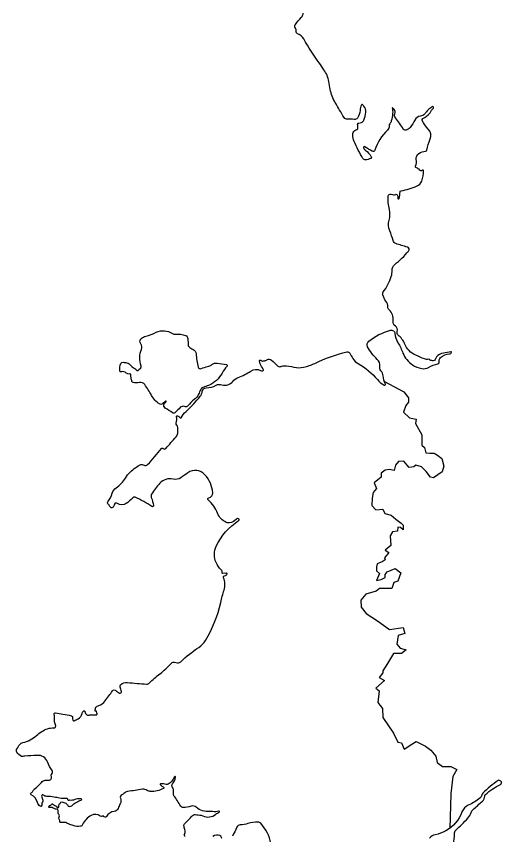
# Model space of a CAD drawing. Header units: millimetres. Extents: x 111502 to 977541, y 8702 to 1044108.
# Drawn here: x 174080 to 376565, y 184371 to 526405 of the extents above; entities that cross this region are included whole.
import ezdxf

# ---------------------------------------------------------------- set-up
doc = ezdxf.new("R2010")
doc.units = ezdxf.units.MM
doc.header["$LTSCALE"] = 0.25
doc.layers.add('Z HVSS V PORT', color=9, linetype='Continuous', plot=False)

# ---------------------------------------------------------------- blocks, each defined once
blk = doc.blocks.new('UK')
at = {"layer": 'Z HVSS V PORT', "color": 63, "true_color": 0xbada55}
for points in [[(-176329, 3373, 0.1209654), (-175732, 7527, -0.2390486), (-175114, 9112, 0.0259305), (-170119, 14072, 0.1049569), (-168746, 16427, -0.1289376), (-167946, 17661, -0.0062363), (-163998, 21170, 0.224676), (-163077, 23263, -0.2248359), (-162765, 23971, -0.0637706), (-156465, 28154, 0.5587035), (-156341, 29493, 0.0290822), (-156868, 29843, 0.2838737), (-157459, 29828, 0.0389987), (-160830, 27235, -0.0028152), (-163902, 24495, 0.1602953), (-164340, 23750, -0.1665318), (-165118, 22459, -0.0723605), (-169915, 19493, 0.203636), (-172572, 16695, -0.1753298), (-179358, 8721, -0.0859294), (-183701, 7149, 0.1749532), (-186085, 5778, -0.2123909)], [(-252306, 3526, 0.1403808), (-256556, 11938, 0.2072083), (-257700, 12442, 0.0791347), (-261888, 11804, -0.0696281), (-265147, 11245, 0.2779436), (-266517, 10360, 0.0149362), (-268268, 6495, -0.4815481)], [(-272847, 5566, 0.3244848), (-273545, 6801, 0.289776), (-276480, 6403, -0.0828899)], [(-288039, 6467, -0.4728875), (-288357, 7327, 0.1919849), (-288125, 8850, 0.0108387), (-288564, 10573, -0.2552775), (-288294, 11737, -0.0183102), (-285099, 15066, -0.2684973), (-283235, 15531, 0.0658438), (-282025, 15350, -0.1064188), (-280771, 15058, 0.288884), (-275273, 15729, -0.0653079), (-273843, 16613, 0.9528089), (-273990, 16987, -0.1370928), (-276724, 16840, 0.0905194), (-277778, 16880, -0.2254513), (-283429, 18634, 0.2787624), (-285584, 19073, -0.0892508), (-288892, 18522, -0.2654314), (-289949, 19144, 0.0313572), (-292781, 23441, -0.2193228), (-292994, 24425, 0.1984203), (-293481, 27203, -0.3233554), (-293412, 28343, 0.1248242), (-292080, 31192, 0.8936206), (-292568, 31343, -0.1412544), (-295178, 28208, -0.2387893), (-295959, 28108, 0.1023836), (-298225, 28422, 0.6368471), (-298417, 27929, 0.1258938), (-297247, 27201, -0.6433865), (-297162, 26501, -0.1639324), (-302641, 25253, -0.1178966), (-303900, 25692, 0.1821849), (-305920, 26123, 0.0002584), (-312080, 25187, 0.1691132), (-313610, 24378, -0.134894), (-314451, 23858, 0.4483571), (-315116, 22455, -0.22347), (-315209, 20091, 0.0248351), (-316096, 18156, -0.2738902), (-317710, 16912, 0.2356146), (-320907, 14797, -0.6006383), (-322115, 14839, 0.4762649), (-322595, 14950, -0.34341), (-323512, 14950, 0.3044768), (-327361, 15222, 0.1539966), (-330902, 11379, -0.2406762), (-331792, 10689, -0.1392558), (-334766, 10957, 0.0170632), (-336784, 11653, -0.1263753), (-337418, 12042, 0.2487922), (-338307, 12329, -0.0874284), (-340157, 12329, -0.3677688), (-340376, 12593, 0.1276826), (-340639, 13664, -0.2525215), (-340639, 14652, 0.2889048), (-340690, 15404, -0.2136756), (-341029, 17002, 0.4909004), (-341715, 17815, -0.1567019), (-342693, 18084, 0.1829476), (-344575, 18499, -0.2449783), (-344980, 18640, -0.4271412), (-344955, 19100, -0.0801454), (-344184, 19574, 0.14196), (-343796, 19883, -0.483345), (-343256, 19912, 0.1394811), (-342502, 19430, -0.0681941), (-341795, 19107, -0.2454762), (-341578, 18734, 0.6920202), (-341006, 18547, 0.1789736), (-340750, 19314, -0.1205487), (-340630, 19887, -0.160986), (-340468, 20054, 0.2215595), (-340134, 20493, -0.3847829), (-339574, 20895, -0.1206756), (-337878, 20271, -0.0878364), (-336981, 19405, 0.4596697), (-335416, 19276, -0.1279406), (-331441, 21582, 0.7832165), (-331456, 22095, 0.1605729), (-334403, 21783, -0.0571546), (-335060, 21572, -0.0906438), (-336149, 21556, 0.1437908), (-336594, 21503, -0.5529961), (-336990, 21777, 0.4604805), (-337590, 22338, -0.0751415), (-340576, 22455, -0.0003182), (-342747, 22872, 0.0450081), (-345858, 23185, -0.1931017), (-347195, 23738, 0.7436548), (-347979, 23304, 0.038983), (-347469, 21602, -0.2944814), (-347655, 20699, 0.224239), (-347921, 19936, -0.2041393), (-348174, 19108, -0.3830004), (-348605, 19047, -0.1873571), (-349718, 20645, 0.228348), (-352321, 23816, -0.6487896), (-352309, 24668, 0.2119531), (-351467, 25576, -0.14278), (-351034, 26189, 0.0404148), (-347688, 29331, -0.2344577), (-346093, 29958, 0.0590012), (-344689, 30002, 0.3327915), (-343882, 30819, 0.118471), (-343985, 31851, -0.3202526), (-343851, 32309, 0.3954673), (-343597, 33974, -0.0575936), (-345487, 37544, 0.3339607), (-349925, 40292, -0.0175733), (-354969, 40015, 0.0936411), (-355833, 39834, -0.2253109), (-356320, 39858, -0.1216734), (-358315, 41662, -0.2658037), (-358399, 42790, -0.0646639), (-357049, 44873, -0.1639101), (-355775, 45640, 0.1344637), (-350143, 48602, -0.1050416), (-345474, 51415, -0.1013394), (-342952, 51747, 0.6023327), (-342166, 53006, -0.139983), (-342603, 54728, 0.0413352), (-342752, 57530, -0.5254239), (-342154, 58074, 0.027155), (-339119, 57540, -0.0344621), (-335535, 56854, -0.3986801), (-335070, 56103, 0.1565716), (-334954, 55011, 0.4012476), (-334392, 54780, 0.0369845), (-332743, 55568, 0.214382), (-331104, 57823, -0.1469533), (-330570, 58807, -0.656026), (-329904, 58541, 0.2704843), (-329087, 57231, 0.2183964), (-327812, 57161, -0.1011486), (-327239, 57262, 0.0000174), (-325126, 57203, 0.4904912), (-324826, 57569, -0.0106442), (-325042, 58611, 0.6175609), (-325220, 58663, -0.4228692), (-325521, 58655, -0.2821437), (-325658, 59199, 0.0718191), (-325530, 59983, -0.2177339), (-325342, 60377, -0.096787), (-324086, 61067, 0.1641128), (-321558, 62930, -0.0149683), (-318335, 67256, -0.4349683), (-317037, 67360, 0.0713686), (-315505, 66316, 0.6524035), (-314713, 66984, -0.0028762), (-315243, 68827, -0.2684836), (-315001, 69771, -0.2345459), (-312154, 70763, 0.0195349), (-304168, 70070, 0.2136871), (-303076, 70498, -0.0396511), (-298653, 74341, 0.0544234), (-293983, 78647, -0.3336072), (-291914, 79087, 0.3062189), (-289949, 79404, -0.0423021), (-282374, 85401, 0.1114296), (-279603, 88295, 0.0804191), (-273248, 104146, -0.024554), (-271811, 109336, 0.1887647), (-272087, 114425, -0.4973312), (-271612, 115303, 0.2649173), (-270589, 116114, 0.6839645), (-270806, 116317, -0.1725029), (-271102, 116286, 0.1192969), (-272403, 116286, -0.5326154), (-272598, 116465, 0.2411445), (-273050, 117811, -0.093171), (-275188, 120860, -0.2203068), (-275133, 127623, -0.1402616), (-265757, 138302, 0.54579), (-265757, 139088, 0.3807839), (-266713, 138937, -0.1887034), (-269522, 137364, -0.1426472), (-270957, 137575, -0.1940168), (-274561, 141378, 0.1170537), (-278426, 146929, -0.6214642), (-278163, 147878, 0.3796439), (-276598, 149907, 0.1685121), (-279816, 157472, 0.3820388), (-287012, 158228, -0.0041033), (-289837, 156224, -0.2148981), (-293131, 155607, 0.2730655), (-298624, 153937, 0.0484844), (-302074, 149357, 0.2302887), (-302203, 148025, -0.0541118), (-301328, 144578, -0.6538848), (-301978, 144177, 0.0507225), (-309003, 148050, 0.3243761), (-309925, 147839, -0.0671449), (-312724, 145393, -0.3099846), (-316310, 145455, 0.5987366), (-317740, 144746, -0.2700647), (-318377, 143727, -0.4529592), (-319449, 144138, 0.1453678), (-320233, 145185, -0.4165401), (-320363, 146097, 0.0902337), (-318524, 149742, -0.1700093), (-316897, 152000, 0.1003345), (-312997, 156097, -0.1080872), (-308679, 160494, -0.0224203), (-306645, 161698, -0.2497716), (-305969, 161698, 0.1234151), (-304495, 161331, 0.2123983), (-303744, 161667, 0.0118162), (-297974, 168402, -0.4599405), (-297238, 168419, 0.454989), (-296122, 168437, -0.0105436), (-291844, 173293, 0.1642688), (-291143, 174872, 0.066888), (-291260, 177688, 0.1905841), (-291556, 178169, -0.3067987), (-291854, 179030, 0.0973565), (-291663, 181830, -0.5895813), (-291312, 182086, -0.1052414), (-290171, 181230, 0.5180805), (-289793, 181269, -0.0801956), (-287711, 183883, 0.0415295), (-281758, 190281, 0.1408677), (-280945, 192277, -0.3863993), (-279256, 193779, 0.1312918), (-275125, 194835, -0.2144266), (-272732, 195048, 0.3202157), (-268176, 196389, -0.1366524), (-265929, 198043, 0.0580924), (-260698, 200759, -0.2693722), (-256573, 201042, 0.145865), (-255724, 200899, 0.5595527), (-255467, 201461, -0.0421725), (-256774, 203813, -0.1164946), (-257023, 205098, -0.7109914), (-256499, 205257, 0.3019055), (-255651, 204941, -0.0125501), (-254364, 205210, 0.1368664), (-253974, 205399, -0.4041465), (-251985, 205312, 0.0169838), (-249641, 203003, 0.2294296), (-248295, 202597, 0.0725217), (-247834, 202741, -0.1109686), (-246915, 202953, -0.0653849), (-242672, 202420, 0.1192062), (-238660, 202347, 0.0558852), (-233970, 203957, -0.048483), (-220620, 208761, -0.3434354), (-219352, 208205, 0.0110752), (-218103, 206016, 0.1303694), (-215865, 203841, -0.0909247), (-207870, 197199, 0.0966491), (-205013, 194880, 0.7185789), (-204524, 195342, -0.0835009), (-205465, 198796, 0.1556862), (-206370, 200891, -0.2187494), (-206889, 202653, 0.2433378), (-207916, 205624, -0.0786633), (-211954, 210898, -0.3623368), (-211494, 213181, -0.1039358), (-202457, 217766, -0.4619873), (-200555, 216456, 0.1088154), (-199268, 212559, -0.0416776), (-197181, 208263, 0.1543486), (-193269, 203379, 0.1021553), (-189340, 201784, 0.1801158), (-186470, 202289, -0.0878354), (-182621, 203719, 0.4122126), (-182119, 204439, -0.247847), (-181499, 206358, -0.1884419), (-177683, 207971, 0.3437481), (-176961, 208567, 0.5427862), (-177154, 208763, -0.0182358), (-180334, 208240, 0.1941918), (-183195, 206639, 0.1048829), (-183717, 205607, -0.3540579), (-184532, 205012, -0.071108), (-185865, 205270, -0.2649935), (-186045, 205476, 0.4375516), (-186459, 205726, -0.1684244), (-188225, 205821, -0.0063249), (-191773, 207320, -0.1959407), (-196506, 212187, 0.1277089), (-199141, 215740, -0.3189622), (-199584, 217308, 0.345158), (-200315, 219499, -0.2860041), (-201333, 221721, 0.2411405), (-202981, 226296, -0.21703), (-203493, 227534, 0.1787745), (-204290, 229956, -0.0980647), (-205617, 232529, -0.2320474), (-205399, 233758, 0.0780909), (-202052, 240261, 0.0914219), (-201708, 242755, -0.23682), (-200597, 245243, 0.0434984), (-194854, 250842, 0.5521397), (-195360, 252489, -0.019642), (-200190, 254000, -0.2483783), (-201289, 255200, 0.0368938), (-202673, 259266, -0.1721791), (-202947, 263750, 0.131585), (-202864, 268241, -0.0734752), (-203393, 273698, -0.5168761), (-202076, 274536, 0.189025), (-200208, 274510, -0.4835107), (-199492, 274080, 0.0212109), (-199279, 272851, 0.8060964), (-198791, 272851, 0.0391089), (-198420, 275571, -0.3495077), (-198005, 276034, 0.0597789), (-191272, 278027, 0.205234), (-189362, 280042, 0.1000865), (-188679, 284428, 0.6659978), (-189125, 284591, -0.4823929), (-190234, 284674, 0.1885479), (-191529, 285561, -0.4638954), (-191939, 286361, 0.1399388), (-191615, 289128, -0.2863276), (-190565, 291639, -0.1586142), (-187773, 292509, 0.3749255), (-187185, 293010, -0.0644352), (-185868, 297642, 0.3063595), (-186663, 301803, -0.0931596), (-189128, 305424, -0.3844952), (-188883, 306159, 0.0724602), (-186015, 308380, 0.1033221), (-185405, 309351, -0.1446943), (-184709, 310280, 0.2776246), (-184473, 310858, 0.6083716), (-185107, 311071, -0.0494713), (-186803, 309729, 0.1341991), (-187422, 309041, -0.0793556), (-188108, 308090, -0.1686671), (-189920, 307207, 0.2533194), (-192244, 305563, -0.0513527), (-194185, 302479, -0.1777601), (-196043, 301328, -0.3256251), (-197056, 301789, 0.0534437), (-200369, 306418, -0.3162662), (-200576, 308208, 0.3577612), (-200912, 309955, -0.0759254), (-201529, 310651, 0.8663692), (-201721, 310563, -0.0950632), (-201494, 308267, -0.0421821), (-202045, 305163, -0.1210074), (-202715, 303938, 0.20941), (-203004, 303091, -0.2254318), (-203651, 301367, 0.1246583), (-208873, 292937, -0.4814979), (-209988, 292509, -0.0052002), (-213160, 294415, 0.6927697), (-213649, 294035, 0.1610948), (-212898, 292984, -0.1040986), (-210441, 290253, -0.4048013), (-210614, 289560, -0.1266172), (-212806, 288869, -0.2797574), (-213898, 289454, -0.0290689), (-217586, 296623, -0.1092412), (-218156, 299444, -0.2179308), (-217318, 301190, -0.1123161), (-216399, 301657, 0.385243), (-215971, 302299, -0.0285342), (-216111, 303856, -0.4297489), (-215667, 304306, 0.0946258), (-214484, 304507, 0.2112817), (-213508, 305461, 0.0737477), (-212704, 308844, 0.2078093), (-213554, 311376, -0.0737904), (-213927, 311938, 0.6470661), (-214538, 311928, 0.0863813), (-215098, 309570, -0.1383795), (-216216, 306366, -0.2968616), (-217569, 305821, 0.0856895), (-220313, 305885, -0.3037725), (-221758, 306569, -0.004625), (-225425, 312835, -0.0779129), (-227546, 318389, -0.0116682), (-228161, 321654, 0.1124068), (-230161, 326571, 0.0042117), (-232155, 329370, -0.0286669), (-238581, 339399, 0.1903682), (-241264, 341577, -0.385058), (-241772, 342445, 0.2099266), (-242092, 343958, -0.3217015), (-242092, 345480, -0.0397945), (-239638, 348382, 0.1846151), (-238829, 350210, -0.0541819)]]:
    blk.add_lwpolyline(points, format="xyb", dxfattribs=at)
blk.add_lwpolyline([(-307557, 201267), (-306575, 202139, 0.3131316), (-306416, 202796, -0.101689), (-307040, 206511, -0.0895135), (-306325, 209786, 0.2554335), (-306578, 212146, -0.1501265), (-306933, 213259, -0.2332105), (-306432, 214304, -0.0915757), (-304540, 215295, 0.031291), (-300135, 216966, -0.2549397), (-293387, 216464, 0.1654771), (-292054, 216130, -0.104809), (-287922, 215606, -0.3090053), (-286964, 214310, 0.0112016), (-286788, 211345, 0.186462), (-286604, 210964, 0.0854228), (-284777, 209763, -0.2835402), (-283474, 207888, 0.0486398), (-282636, 202417, 0.4588749), (-281350, 201778, -0.0475455), (-278694, 202612, 0.1201189), (-276882, 203483, -0.2083128), (-274756, 204087, -0.0046661), (-270865, 203524, -0.6027748), (-270609, 202785, 0.0658525), (-272659, 199916, -0.1718375), (-278305, 194744, -0.0321277), (-280643, 193924, 0.2253916), (-281591, 193099, -0.0047364), (-282510, 191045, -0.1267592), (-284318, 188820, 0.0738096), (-286909, 186238, -0.3569709), (-288316, 185886, 0.3234463), (-290102, 185551, -0.0111257), (-292183, 183457, -0.3501181), (-293324, 183351, 0.0097286), (-296365, 185264, -0.466571), (-296665, 187177, 0.0201752), (-296001, 188004, 0.7893376), (-296126, 188152, 0.0742288), (-297598, 187115, -0.3524587), (-298832, 187012, -0.120109), (-302096, 190600, 0.0330857), (-304957, 195112, 0.2856219), (-307135, 195990, -0.0808565), (-309838, 195958, -0.3011103), (-310269, 196346, -0.0075064), (-310657, 197957, -0.0879906), (-310712, 199148, 0.5378598), (-311164, 199540, -0.2690364), (-312678, 199930, 0.2785714), (-314715, 200416, -0.4596389), (-315284, 200767, -0.144003), (-314876, 203900, -0.324514), (-313989, 204416, -0.0035594), (-312389, 204244, -0.1914737), (-311396, 203711, 0.091345), (-309019, 201754, -0.1516247), (-308512, 201224, 0.6508791), (-307557, 201267, 1.3423806)], format="xyb", close=True, dxfattribs=at)
blk.add_lwpolyline([(-204935, 196365), (-196883, 192141), (-194831, 189573), (-194831, 187806), (-195991, 186404), (-197028, 183540), (-194465, 181164), (-191631, 180607), (-191963, 178919), (-189344, 174190), (-189325, 171223), (-189317, 169870), (-188217, 168887), (-187671, 166558), (-185962, 166482), (-184108, 166399), (-182780, 165629), (-180917, 164233), (-180176, 160976), (-180800, 158733), (-182670, 157426), (-184390, 156223), (-185725, 156393), (-187565, 158856), (-189523, 160773), (-191833, 161477), (-192655, 160734), (-194573, 160460), (-195474, 161516), (-196810, 163082), (-199115, 162963), (-200366, 161446), (-200878, 159246), (-202784, 159689), (-204653, 159404), (-206224, 158186), (-206272, 156383), (-207620, 155352), (-209193, 154151), (-208290, 151759), (-209688, 150036), (-210088, 147638), (-210242, 144620), (-208515, 142854), (-205528, 143056), (-204720, 141322), (-202066, 140561), (-200120, 138941), (-197923, 137185), (-197071, 136472), (-197045, 134480), (-198205, 135499), (-199314, 135622), (-199500, 133951), (-201574, 133571), (-202518, 131888), (-202221, 127945), (-204663, 126033), (-203156, 124956), (-204861, 122801), (-204620, 121956), (-205832, 121121), (-207922, 120286), (-208215, 118950), (-208222, 117318), (-207039, 116222), (-208266, 113264), (-206344, 113751), (-204551, 114527), (-204685, 115808), (-203777, 116928), (-200424, 118351), (-198117, 116473), (-199313, 113017), (-200937, 112505), (-201791, 109987), (-205295, 109987), (-207004, 109987), (-208328, 108878), (-212725, 107628), (-214826, 105119), (-214611, 102235), (-212613, 99470), (-207767, 96497), (-202782, 92901), (-197173, 93661), (-196396, 91176), (-199200, 90299), (-199706, 86758), (-198427, 85043), (-195796, 84343), (-197769, 82809), (-201146, 82809), (-202443, 80715), (-203703, 78680), (-205647, 75539), (-205538, 74708), (-207126, 72771), (-204860, 71529), (-208526, 68372), (-207125, 67180), (-207690, 62356), (-205662, 59891), (-205590, 56079), (-201140, 49515), (-199303, 45830), (-197752, 45465), (-196707, 42927), (-193537, 44942), (-191634, 46151), (-187739, 44069), (-185577, 42415), (-183431, 39920), (-182875, 37277), (-180632, 35634), (-177169, 35681), (-174655, 34449), (-176315, 31512), (-177194, 24327), (-177358, 19228), (-177659, 9846)], dxfattribs=at)

msp = doc.modelspace()

# ---------------------------------------------------------------- block references
at = {"lineweight": 0}
msp.add_blockref('UK', (532590.42, 177578.58), dxfattribs=at)

doc.saveas('drawing.dxf')
